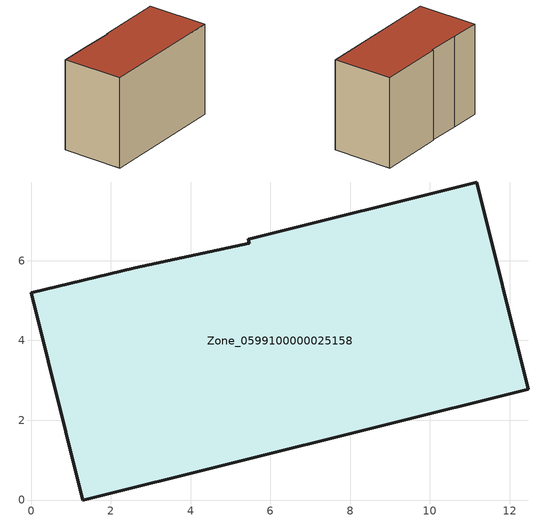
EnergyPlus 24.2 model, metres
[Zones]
Zone_0599100000025158
 floor ground (C_G): 5.44,6.54 11.18,7.97 12.47,2.78 1.29,0 0,5.19 2.61,5.82 5.46,6.44 z0
 wall outside (C_F): 1.29,0 12.47,2.78 11.18,7.97 5.44,6.54 5.46,6.44 2.61,5.82 0,5.19 1.29,0 z0:8.09
 roof outside (C_R): 11.18,7.97 5.44,6.54 5.46,6.44 2.61,5.82 0,5.19 1.29,0 12.47,2.78 z8.09
[BUILDING]
Pand.0599100000025158: North Axis=0; Terrain=City; Loads Convergence Tolerance Value=0.04; Temperature Convergence Tolerance Value=0.4; Solar Distribution=FullExterior; Maximum Number of Warmup Days=25; Minimum Number of Warmup Days=1
[Site:Location]
Rotterdam.The.Hague.AP_ZH_NLD Design_Conditions: Latitude=51.96; Longitude=4.45; Time Zone=1; Elevation=-4.5
[SITE:GROUNDTEMPERATURE:BUILDINGSURFACE]
18, 18, 18, 18, 18, 18, 18, 18, 18, 18, 18, 18
[MATERIAL] Thermal Absorptance=0.9; Solar Absorptance=0.7; Visible Absorptance=0.7
Name | Roughness | Thickness | Conductivity | Density | Specific Heat
G.TC.1975-1991 | MediumSmooth | 0.15 | 0.288461 | 540 | 1210
F.TC.1975-1991 | Rough | 0.3 | 0.230769 | 1920 | 840
R.TC.1975-1991 | MediumRough | 0.2 | 0.153846 | 1500 | 1000
[CONSTRUCTION]
C_G: G.TC.1975-1991
C_F: F.TC.1975-1991
C_R: R.TC.1975-1991
[ZONE]
Zone_0599100000025158: Type=1; Multiplier=1; Ceiling Height=Autocalculate; Volume=Autocalculate; Floor Area=autocalculate; Part of Total Floor Area=Yes
[ZONEINFILTRATION:DESIGNFLOWRATE]
Infil_Zone_0599100000025158: Zone or ZoneList or Space or SpaceList=Zone_0599100000025158; Schedule=AlwaysOn; Design Flow Rate Calculation Method=Flow/Area; Flow Rate per Floor Area=0.003; Constant Term Coefficient=1; Temperature Term Coefficient=0; Velocity Term Coefficient=0; Velocity Squared Term Coefficient=0
[HVACTEMPLATE:ZONE:IDEALLOADSAIRSYSTEM]
Zone_0599100000025158: Maximum Heating Supply Air Temperature=50; Minimum Cooling Supply Air Temperature=13; Maximum Heating Supply Air Humidity Ratio=0.0156; Minimum Cooling Supply Air Humidity Ratio=0.0077; Heating Limit=NoLimit; Cooling Limit=NoLimit; Dehumidification Control Type=ConstantSensibleHeatRatio; Cooling Sensible Heat Ratio=0.7; Dehumidification Setpoint=60; Humidification Control Type=None; Humidification Setpoint=30; Outdoor Air Method=None; Outdoor Air Flow Rate per Person=0.00944; Outdoor Air Flow Rate per Zone Floor Area=0; Outdoor Air Flow Rate per Zone=0; Demand Controlled Ventilation Type=None; Outdoor Air Economizer Type=NoEconomizer; Heat Recovery Type=None; Sensible Heat Recovery Effectiveness=0.7; Latent Heat Recovery Effectiveness=0.65
[ZONECONTROL:THERMOSTAT]
ThermostatControl_Zone_0599100000025158: Zone or ZoneList=Zone_0599100000025158; Control Type Schedule=DualSetpointControlType; Control 1=Thermostat_Zone_0599100000025158; Temperature Difference Between Cutout And Setpoint=0
[THERMOSTATSETPOINT:DUALSETPOINT]
Thermostat_Zone_0599100000025158: Heating Setpoint Temperature Schedule=HeatingSetpoint_Zone_0599100000025158; Cooling Setpoint Temperature Schedule=CoolingSetpoint_Zone_0599100000025158
[SCHEDULE:COMPACT]
HeatingSetpoint_Zone_0599100000025158: Through: 12/31, For: AllDays, Until: 24:00, 21
CoolingSetpoint_Zone_0599100000025158: Through: 12/31, For: AllDays, Until: 24:00, 24
DualSetpointControlType: Through: 12/31, For: AllDays, Until: 24:00, 4
AlwaysOn: Through: 12/31, For: AllDays, Until: 24:00, 1
